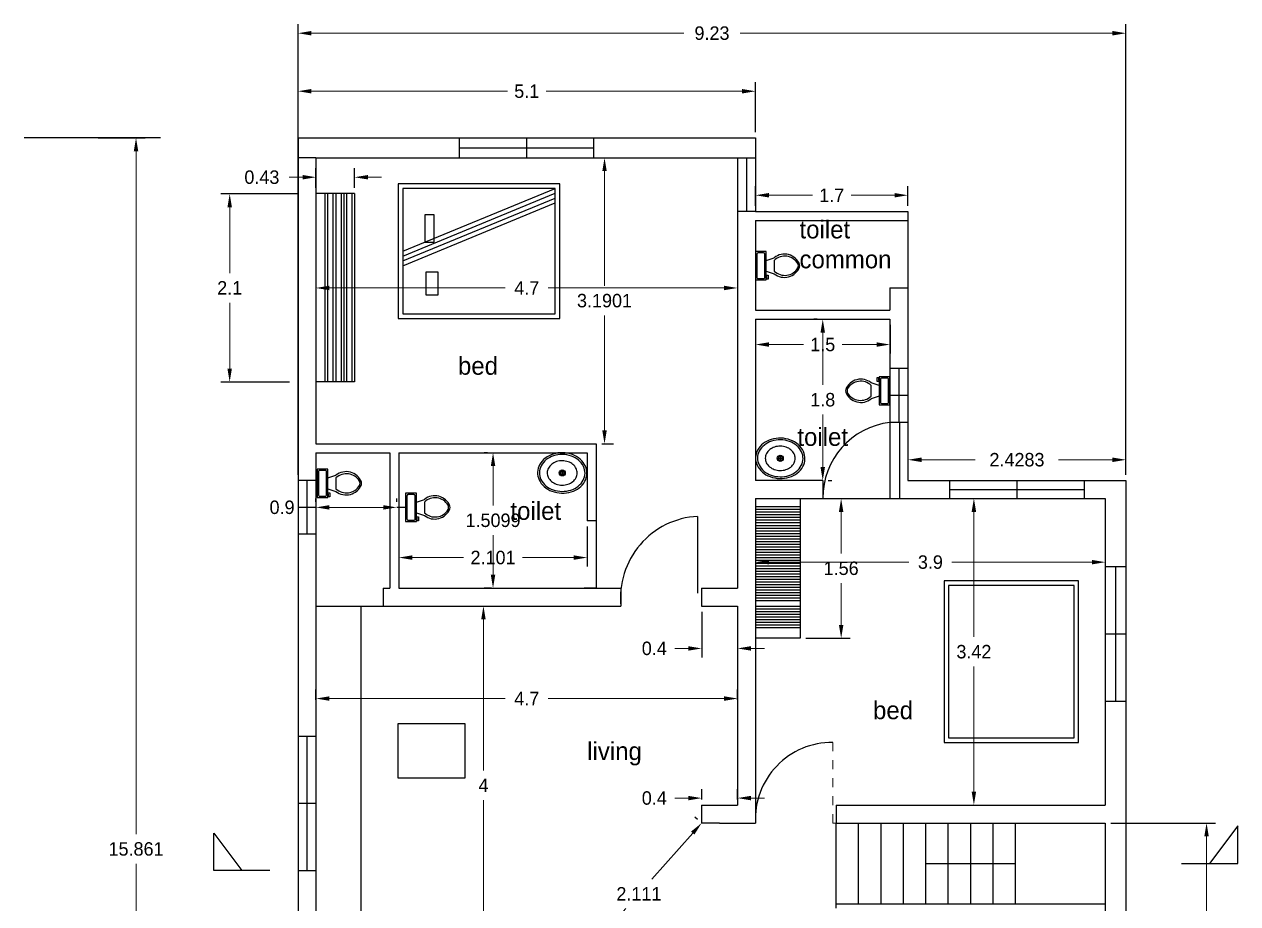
# Model space of a CAD drawing. Header units: inches. Extents: x -100 to 1476, y -184 to 112.
# Drawn here: x -61.65 to -48.12, y 29.27 to 39.07 of the extents above; entities that cross this region are included whole.
import ezdxf

# ---------------------------------------------------------------- set-up
doc = ezdxf.new("R2010")
doc.units = ezdxf.units.IN
doc.header["$MEASUREMENT"] = 0
doc.header["$PDMODE"] = 66
doc.linetypes.add('ACAD_ISO02W100', pattern=[15, 12, -3])
doc.dimstyles.get("Standard").update_dxf_attribs({"dimtxt": 0.15, "dimasz": 0.15, "dimexe": 0.1, "dimexo": 0.0625, "dimgap": 0.09, "dimtad": 0, "dimtih": 1, "dimtoh": 1, "dimdec": 4, "dimdsep": 46, "dimtxsty": 'Standard', "dimcen": 0.09, "dimadec": 0, "dimazin": 0, "dimtfac": 1, "dimtdec": 4, "dimtofl": 0, "dimtmove": 0, "dimatfit": 3, "dimfxl": 0, "dimtolj": 1, "dimtzin": 0, "dimlwd": 15, "dimarcsym": 0})

# ---------------------------------------------------------------- blocks, each defined once
blk = doc.blocks.new('*D247')
at = {"color": 0, "lineweight": -2, "transparency": 16777216}
for p, q in [((-53.501, 33.724), (-53.501, 32.976)), ((-49.601, 33.724), (-49.601, 32.976))]:
    blk.add_line(p, q, dxfattribs=at)
at = {"color": 0, "lineweight": 15, "transparency": 16777216}
for p, q in [((-53.351, 33.076), (-51.791, 33.076)), ((-49.751, 33.076), (-51.311, 33.076))]:
    blk.add_line(p, q, dxfattribs=at)
at = {"color": 0, "lineweight": 18, "transparency": 16777216}
for points in [[(-53.351, 33.101), (-53.351, 33.051), (-53.501, 33.076)], [(-49.751, 33.101), (-49.751, 33.051), (-49.601, 33.076)]]:
    blk.add_solid(points, dxfattribs=at)
at = {"layer": 'Defpoints', "color": 0, "lineweight": 18, "transparency": 16777216}
for p in [(-53.501, 33.787), (-49.601, 33.787), (-49.601, 33.076)]:
    blk.add_point(p, dxfattribs=at)
at = {"color": 0, "transparency": 16777216, "insert": (-51.551, 33.076), "char_height": 0.15, "attachment_point": 5}
blk.add_mtext('\\A1;3.9', dxfattribs=at)
blk = doc.blocks.new('*D248')
at = {"color": 0, "lineweight": -2, "transparency": 16777216}
for p, q in [((-51.489, 33.787), (-50.966, 33.787)), ((-51.489, 30.367), (-50.966, 30.367))]:
    blk.add_line(p, q, dxfattribs=at)
at = {"color": 0, "lineweight": 15, "transparency": 16777216}
for p, q in [((-51.066, 33.637), (-51.066, 32.242)), ((-51.066, 30.517), (-51.066, 31.912))]:
    blk.add_line(p, q, dxfattribs=at)
at = {"color": 0, "lineweight": 18, "transparency": 16777216}
for points in [[(-51.091, 33.637), (-51.041, 33.637), (-51.066, 33.787)], [(-51.091, 30.517), (-51.041, 30.517), (-51.066, 30.367)]]:
    blk.add_solid(points, dxfattribs=at)
at = {"layer": 'Defpoints', "color": 0, "lineweight": 18, "transparency": 16777216}
for p in [(-51.551, 33.787), (-51.551, 30.367), (-51.066, 30.367)]:
    blk.add_point(p, dxfattribs=at)
at = {"color": 0, "transparency": 16777216, "insert": (-51.066, 32.077), "char_height": 0.15, "attachment_point": 5}
blk.add_mtext('\\A1;3.42', dxfattribs=at)
blk = doc.blocks.new('*D249')
at = {"color": 0, "lineweight": -2, "transparency": 16777216}
for p, q in [((-56.639, 32.587), (-56.434, 32.587)), ((-56.639, 28.587), (-56.434, 28.587))]:
    blk.add_line(p, q, dxfattribs=at)
at = {"color": 0, "lineweight": 15, "transparency": 16777216}
for p, q in [((-56.534, 32.437), (-56.534, 30.752)), ((-56.534, 28.737), (-56.534, 30.422))]:
    blk.add_line(p, q, dxfattribs=at)
at = {"color": 0, "lineweight": 18, "transparency": 16777216}
for points in [[(-56.559, 32.437), (-56.509, 32.437), (-56.534, 32.587)], [(-56.559, 28.737), (-56.509, 28.737), (-56.534, 28.587)]]:
    blk.add_solid(points, dxfattribs=at)
at = {"layer": 'Defpoints', "color": 0, "lineweight": 18, "transparency": 16777216}
for p in [(-56.701, 32.587), (-56.701, 28.587), (-56.534, 28.587)]:
    blk.add_point(p, dxfattribs=at)
at = {"color": 0, "transparency": 16777216, "insert": (-56.534, 30.587), "char_height": 0.15, "attachment_point": 5}
blk.add_mtext('\\A1;4', dxfattribs=at)
blk = doc.blocks.new('*D257')
at = {"color": 0, "lineweight": -2, "transparency": 16777216}
for p, q in [((-60.831, 37.808), (-60.307, 37.808)), ((-60.47, 21.947), (-60.507, 21.947))]:
    blk.add_line(p, q, dxfattribs=at)
at = {"color": 0, "lineweight": 15, "transparency": 16777216}
for p, q in [((-60.407, 37.658), (-60.407, 30.042)), ((-60.407, 22.097), (-60.407, 29.712))]:
    blk.add_line(p, q, dxfattribs=at)
at = {"color": 0, "lineweight": 18, "transparency": 16777216}
for points in [[(-60.432, 37.658), (-60.382, 37.658), (-60.407, 37.808)], [(-60.432, 22.097), (-60.382, 22.097), (-60.407, 21.947)]]:
    blk.add_solid(points, dxfattribs=at)
at = {"layer": 'Defpoints', "color": 0, "lineweight": 18, "transparency": 16777216}
for p in [(-60.894, 37.808), (-60.407, 21.947), (-60.407, 21.947)]:
    blk.add_point(p, dxfattribs=at)
at = {"color": 0, "transparency": 16777216, "insert": (-60.407, 29.877), "char_height": 0.15, "attachment_point": 5}
blk.add_mtext('\\A1;15.861', dxfattribs=at)
blk = doc.blocks.new('*D259')
at = {"color": 0, "lineweight": -2, "transparency": 16777216}
for p, q in [((-58.401, 31.539), (-58.401, 31.655)), ((-53.701, 31.539), (-53.701, 31.655))]:
    blk.add_line(p, q, dxfattribs=at)
at = {"color": 0, "lineweight": 15, "transparency": 16777216}
for p, q in [((-58.251, 31.555), (-56.291, 31.555)), ((-53.851, 31.555), (-55.811, 31.555))]:
    blk.add_line(p, q, dxfattribs=at)
at = {"color": 0, "lineweight": 18, "transparency": 16777216}
for points in [[(-58.251, 31.58), (-58.251, 31.53), (-58.401, 31.555)], [(-53.851, 31.58), (-53.851, 31.53), (-53.701, 31.555)]]:
    blk.add_solid(points, dxfattribs=at)
at = {"layer": 'Defpoints', "color": 0, "lineweight": 18, "transparency": 16777216}
for p in [(-58.401, 31.555), (-58.401, 31.477), (-53.701, 31.477)]:
    blk.add_point(p, dxfattribs=at)
at = {"color": 0, "transparency": 16777216, "insert": (-56.051, 31.555), "char_height": 0.15, "attachment_point": 5}
blk.add_mtext('\\A1;4.7', dxfattribs=at)
blk = doc.blocks.new('*D242')
at = {"color": 0, "lineweight": -2, "transparency": 16777216}
for p, q in [((-60.831, 37.808), (-60.307, 37.808)), ((-60.47, 21.947), (-60.507, 21.947))]:
    blk.add_line(p, q, dxfattribs=at)
at = {"color": 0, "lineweight": 15, "transparency": 16777216}
for p, q in [((-60.407, 37.658), (-60.407, 30.042)), ((-60.407, 22.097), (-60.407, 29.712))]:
    blk.add_line(p, q, dxfattribs=at)
at = {"color": 0, "lineweight": 18, "transparency": 16777216}
for points in [[(-60.432, 37.658), (-60.382, 37.658), (-60.407, 37.808)], [(-60.432, 22.097), (-60.382, 22.097), (-60.407, 21.947)]]:
    blk.add_solid(points, dxfattribs=at)
at = {"layer": 'Defpoints', "color": 0, "lineweight": 18, "transparency": 16777216}
for p in [(-60.894, 37.808), (-60.407, 21.947), (-60.407, 21.947)]:
    blk.add_point(p, dxfattribs=at)
at = {"color": 0, "transparency": 16777216, "insert": (-60.407, 29.877), "char_height": 0.15, "attachment_point": 5}
blk.add_mtext('\\A1;15.861', dxfattribs=at)
blk = doc.blocks.new('*D268')
at = {"color": 0, "lineweight": -2, "transparency": 16777216}
for p, q in [((-58.601, 37.87), (-58.601, 38.428)), ((-53.501, 37.87), (-53.501, 38.428))]:
    blk.add_line(p, q, dxfattribs=at)
at = {"color": 0, "lineweight": 15, "transparency": 16777216}
for p, q in [((-58.451, 38.328), (-56.266, 38.328)), ((-53.651, 38.328), (-55.836, 38.328))]:
    blk.add_line(p, q, dxfattribs=at)
at = {"color": 0, "lineweight": 18, "transparency": 16777216}
for points in [[(-58.451, 38.353), (-58.451, 38.303), (-58.601, 38.328)], [(-53.651, 38.353), (-53.651, 38.303), (-53.501, 38.328)]]:
    blk.add_solid(points, dxfattribs=at)
at = {"layer": 'Defpoints', "color": 0, "lineweight": 18, "transparency": 16777216}
for p in [(-53.501, 38.328), (-58.601, 37.808), (-53.501, 37.808)]:
    blk.add_point(p, dxfattribs=at)
at = {"color": 0, "transparency": 16777216, "insert": (-56.051, 38.328), "char_height": 0.15, "attachment_point": 5}
blk.add_mtext('\\A1;5.1', dxfattribs=at)
blk = doc.blocks.new('*D269')
at = {"color": 0, "lineweight": -2, "transparency": 16777216}
for p, q in [((-53.501, 37.049), (-53.501, 37.268)), ((-51.801, 37.049), (-51.801, 37.268))]:
    blk.add_line(p, q, dxfattribs=at)
at = {"color": 0, "lineweight": 15, "transparency": 16777216}
for p, q in [((-53.351, 37.168), (-52.866, 37.168)), ((-51.951, 37.168), (-52.436, 37.168))]:
    blk.add_line(p, q, dxfattribs=at)
at = {"color": 0, "lineweight": 18, "transparency": 16777216}
for points in [[(-53.351, 37.193), (-53.351, 37.143), (-53.501, 37.168)], [(-51.951, 37.193), (-51.951, 37.143), (-51.801, 37.168)]]:
    blk.add_solid(points, dxfattribs=at)
at = {"layer": 'Defpoints', "color": 0, "lineweight": 18, "transparency": 16777216}
for p in [(-51.801, 37.168), (-53.501, 36.987), (-51.801, 36.987)]:
    blk.add_point(p, dxfattribs=at)
at = {"color": 0, "transparency": 16777216, "insert": (-52.651, 37.168), "char_height": 0.15, "attachment_point": 5}
blk.add_mtext('\\A1;1.7', dxfattribs=at)
blk = doc.blocks.new('*D270')
at = {"color": 0, "lineweight": -2, "transparency": 16777216}
for p, q in [((-51.8, 34.049), (-51.8, 34.318)), ((-49.371, 34.049), (-49.371, 34.318))]:
    blk.add_line(p, q, dxfattribs=at)
at = {"color": 0, "lineweight": 15, "transparency": 16777216}
for p, q in [((-51.65, 34.218), (-51.051, 34.218)), ((-49.521, 34.218), (-50.121, 34.218))]:
    blk.add_line(p, q, dxfattribs=at)
at = {"color": 0, "lineweight": 18, "transparency": 16777216}
for points in [[(-51.65, 34.243), (-51.65, 34.193), (-51.8, 34.218)], [(-49.521, 34.243), (-49.521, 34.193), (-49.371, 34.218)]]:
    blk.add_solid(points, dxfattribs=at)
at = {"layer": 'Defpoints', "color": 0, "lineweight": 18, "transparency": 16777216}
for p in [(-49.371, 34.218), (-51.8, 33.987), (-49.371, 33.987)]:
    blk.add_point(p, dxfattribs=at)
at = {"color": 0, "transparency": 16777216, "insert": (-50.586, 34.218), "char_height": 0.15, "attachment_point": 5}
blk.add_mtext('\\A1;2.4283', dxfattribs=at)
blk = doc.blocks.new('*D271')
at = {"color": 0, "lineweight": -2, "transparency": 16777216}
for p, q in [((-58.601, 34.049), (-58.601, 39.075)), ((-49.371, 34.049), (-49.371, 39.075))]:
    blk.add_line(p, q, dxfattribs=at)
at = {"color": 0, "lineweight": 15, "transparency": 16777216}
for p, q in [((-58.451, 38.975), (-54.301, 38.975)), ((-49.521, 38.975), (-53.671, 38.975))]:
    blk.add_line(p, q, dxfattribs=at)
at = {"color": 0, "lineweight": 18, "transparency": 16777216}
for points in [[(-58.451, 39), (-58.451, 38.95), (-58.601, 38.975)], [(-49.521, 39), (-49.521, 38.95), (-49.371, 38.975)]]:
    blk.add_solid(points, dxfattribs=at)
at = {"layer": 'Defpoints', "color": 0, "lineweight": 18, "transparency": 16777216}
for p in [(-58.601, 38.975), (-58.601, 33.987), (-49.371, 33.987)]:
    blk.add_point(p, dxfattribs=at)
at = {"color": 0, "transparency": 16777216, "insert": (-53.986, 38.975), "char_height": 0.15, "attachment_point": 5}
blk.add_mtext('\\A1;9.23', dxfattribs=at)
blk = doc.blocks.new('*D272')
at = {"color": 0, "lineweight": -2, "transparency": 16777216}
for p, q in [((-49.539, 30.167), (-48.372, 30.167)), ((-49.539, 26.367), (-48.372, 26.367))]:
    blk.add_line(p, q, dxfattribs=at)
at = {"color": 0, "lineweight": 15, "transparency": 16777216}
for p, q in [((-48.472, 30.017), (-48.472, 28.432)), ((-48.472, 26.517), (-48.472, 28.102))]:
    blk.add_line(p, q, dxfattribs=at)
at = {"color": 0, "lineweight": 18, "transparency": 16777216}
for points in [[(-48.497, 30.017), (-48.447, 30.017), (-48.472, 30.167)], [(-48.497, 26.517), (-48.447, 26.517), (-48.472, 26.367)]]:
    blk.add_solid(points, dxfattribs=at)
at = {"layer": 'Defpoints', "color": 0, "lineweight": 18, "transparency": 16777216}
for p in [(-49.601, 30.167), (-49.601, 26.367), (-48.472, 26.367)]:
    blk.add_point(p, dxfattribs=at)
at = {"color": 0, "transparency": 16777216, "insert": (-48.472, 28.267), "char_height": 0.15, "attachment_point": 5}
blk.add_mtext('\\A1;3.8', dxfattribs=at)
blk = doc.blocks.new('*D274')
at = {"color": 0, "lineweight": -2, "transparency": 16777216}
for p, q in [((-54.148, 30.208), (-54.176, 30.233)), ((-55.548, 28.628), (-55.576, 28.653))]:
    blk.add_line(p, q, dxfattribs=at)
at = {"color": 0, "lineweight": 15, "transparency": 16777216}
for p, q in [((-54.201, 30.054), (-54.655, 29.542)), ((-55.402, 28.699), (-54.948, 29.212))]:
    blk.add_line(p, q, dxfattribs=at)
at = {"color": 0, "lineweight": 18, "transparency": 16777216}
for points in [[(-54.22, 30.071), (-54.182, 30.038), (-54.101, 30.167)], [(-55.421, 28.716), (-55.383, 28.682), (-55.501, 28.587)]]:
    blk.add_solid(points, dxfattribs=at)
at = {"layer": 'Defpoints', "color": 0, "lineweight": 18, "transparency": 16777216}
for p in [(-54.101, 30.167), (-54.101, 30.167), (-55.501, 28.587)]:
    blk.add_point(p, dxfattribs=at)
at = {"color": 0, "transparency": 16777216, "insert": (-54.801, 29.377), "char_height": 0.15, "attachment_point": 5}
blk.add_mtext('\\A1;2.111', dxfattribs=at)
blk = doc.blocks.new('*D275')
at = {"color": 0, "lineweight": 15, "transparency": 16777216}
for p, q in [((-54.251, 30.445), (-54.401, 30.445)), ((-53.551, 30.445), (-53.401, 30.445))]:
    blk.add_line(p, q, dxfattribs=at)
at = {"color": 0, "lineweight": -2, "transparency": 16777216}
for p, q in [((-54.101, 30.429), (-54.101, 30.545)), ((-53.701, 30.429), (-53.701, 30.545))]:
    blk.add_line(p, q, dxfattribs=at)
at = {"color": 0, "lineweight": 18, "transparency": 16777216}
for points in [[(-54.251, 30.47), (-54.251, 30.42), (-54.101, 30.445)], [(-53.551, 30.47), (-53.551, 30.42), (-53.701, 30.445)]]:
    blk.add_solid(points, dxfattribs=at)
at = {"layer": 'Defpoints', "color": 0, "lineweight": 18, "transparency": 16777216}
for p in [(-54.101, 30.445), (-54.101, 30.367), (-53.701, 30.367)]:
    blk.add_point(p, dxfattribs=at)
at = {"color": 0, "transparency": 16777216, "insert": (-54.629, 30.445), "char_height": 0.15, "attachment_point": 5}
blk.add_mtext('\\A1;0.4', dxfattribs=at)
blk = doc.blocks.new('Sink - Oval top')
for p, q in [((-1, 0), (1, 0)), ((0, 1), (0, -1))]:
    blk.add_line(p, q)
at = {"linetype": 'Continuous'}
for points in [[(-12.23, 0.39, 0.117634), (-11.46, -3.36, 0.104469), (-8.88, -6.8, 0.090016), (-5.08, -9.07, 0.08192), (-0.32, -10.02, 0.08192), (4.49, -9.38, 0.090016), (8.42, -7.36, 0.104469), (11.22, -4.09, 0.117634), (12.23, -0.39, 0.117634), (11.46, 3.36, 0.104469), (8.88, 6.8, 0.090016), (5.08, 9.07, 0.08192), (0.32, 10.02, 0.08192), (-4.49, 9.38, 0.090016), (-8.42, 7.36, 0.104469), (-11.22, 4.09, 0.117634)], [(-11.29, 0.16, 0.118622), (-10.52, -3.25, 0.104678), (-8.07, -6.36, 0.089562), (-4.54, -8.37, 0.081185), (-0.13, -9.15, 0.081185), (4.3, -8.49, 0.089562), (7.89, -6.58, 0.104678), (10.42, -3.55, 0.118622), (11.29, -0.16, 0.118622), (10.52, 3.25, 0.104678), (8.07, 6.36, 0.089562), (4.54, 8.37, 0.081185), (0.13, 9.15, 0.081185), (-4.3, 8.49, 0.089562), (-7.89, 6.58, 0.104678), (-10.42, 3.55, 0.118622)], [(-7.42, 0.08, 0.118283), (-6.91, -2.17, 0.104607), (-5.29, -4.21, 0.089718), (-2.97, -5.53, 0.081436), (-0.07, -6.04, 0.081436), (2.84, -5.59, 0.089718), (5.2, -4.33, 0.104607), (6.86, -2.32, 0.118283), (7.42, -0.08, 0.118283), (6.91, 2.17, 0.104607), (5.29, 4.21, 0.089718), (2.97, 5.53, 0.081436), (0.07, 6.04, 0.081436), (-2.84, 5.59, 0.089718), (-5.2, 4.33, 0.104607), (-6.86, 2.32, 0.118283)]]:
    blk.add_lwpolyline(points, format="xyb", close=True, dxfattribs=at)
for radius in [1.5, 1]:
    blk.add_circle((0, 0), radius)
blk = doc.blocks.new('Toilet - top')
for p, q in [((-10, -8.5), (-8, -8.5)), ((-10, -9.5), (-10, -8.5)), ((-8, -8.5), (-8, -8)), ((-7, -8), (-7, -9.5)), ((-4, -8), (-6, -14)), ((4, -8), (6, -14)), ((9.5, -6), (9.5, -2)), ((-7, -9.5), (-10, -9.5)), ((4, -14), (-4, -14))]:
    blk.add_line(p, q)
blk.add_lwpolyline([(10.5, -8), (10.5, 0), (-10.5, 0), (-10.5, -8)], close=True)
for points in [[(-9.5, -2), (-9.5, -6)], [(8.5, -1), (-8.5, -1)], [(-8.5, -7), (8.5, -7)]]:
    blk.add_lwpolyline(points)
for centre, radius, start, end in [((-8.62, -1.88), 0.884, 81.8699, 188.1301), ((-8.62, -6.12), 0.884, 171.8699, 278.1301), ((8.62, -1.88), 0.884, 351.8699, 98.1301), ((8.62, -6.12), 0.884, 261.8699, 8.1301), ((3.52, -21.58), 12.17, 141.46911, 247.97143), ((4.2, -21.82), 11.33, 136.36773, 238.94682), ((-3.52, -21.58), 12.17, 292.02843, 38.53071), ((-4.2, -21.82), 11.33, 301.05301, 43.63209), ((0, -27.88), 4, 245.73182, 294.26817), ((0, -29), 4, 254.86053, 285.13947)]:
    blk.add_arc(centre, radius, start, end)
blk = doc.blocks.new('*D276')
at = {"color": 0, "lineweight": -2, "transparency": 16777216}
for p, q in [((-52.939, 33.787), (-52.446, 33.787)), ((-52.939, 32.227), (-52.446, 32.227))]:
    blk.add_line(p, q, dxfattribs=at)
at = {"color": 0, "lineweight": 15, "transparency": 16777216}
for p, q in [((-52.546, 33.637), (-52.546, 33.172)), ((-52.546, 32.377), (-52.546, 32.842))]:
    blk.add_line(p, q, dxfattribs=at)
at = {"color": 0, "lineweight": 18, "transparency": 16777216}
for points in [[(-52.571, 33.637), (-52.521, 33.637), (-52.546, 33.787)], [(-52.571, 32.377), (-52.521, 32.377), (-52.546, 32.227)]]:
    blk.add_solid(points, dxfattribs=at)
at = {"layer": 'Defpoints', "color": 0, "lineweight": 18, "transparency": 16777216}
for p in [(-53.001, 33.787), (-53.001, 32.227), (-52.546, 32.227)]:
    blk.add_point(p, dxfattribs=at)
at = {"color": 0, "transparency": 16777216, "insert": (-52.546, 33.007), "char_height": 0.15, "attachment_point": 5}
blk.add_mtext('\\A1;1.56', dxfattribs=at)
blk = doc.blocks.new('*D244')
at = {"color": 0, "lineweight": -2, "transparency": 16777216}
for p, q in [((-58.601, 37.185), (-59.463, 37.185)), ((-58.698, 35.085), (-59.463, 35.085))]:
    blk.add_line(p, q, dxfattribs=at)
at = {"color": 0, "lineweight": 15, "transparency": 16777216}
for p, q in [((-59.363, 37.035), (-59.363, 36.3)), ((-59.363, 35.235), (-59.363, 35.97))]:
    blk.add_line(p, q, dxfattribs=at)
at = {"color": 0, "lineweight": 18, "transparency": 16777216}
for points in [[(-59.388, 37.035), (-59.338, 37.035), (-59.363, 37.185)], [(-59.388, 35.235), (-59.338, 35.235), (-59.363, 35.085)]]:
    blk.add_solid(points, dxfattribs=at)
at = {"layer": 'Defpoints', "color": 0, "lineweight": 18, "transparency": 16777216}
for p in [(-58.539, 37.185), (-59.363, 35.085), (-58.636, 35.085)]:
    blk.add_point(p, dxfattribs=at)
at = {"color": 0, "transparency": 16777216, "insert": (-59.363, 36.135), "char_height": 0.15, "attachment_point": 5}
blk.add_mtext('\\A1;2.1', dxfattribs=at)
blk = doc.blocks.new('*D280')
at = {"color": 0, "lineweight": -2, "transparency": 16777216}
for p, q in [((-58.401, 37.524), (-58.401, 36.034)), ((-53.701, 37.524), (-53.701, 36.034))]:
    blk.add_line(p, q, dxfattribs=at)
at = {"color": 0, "lineweight": 15, "transparency": 16777216}
for p, q in [((-58.251, 36.134), (-56.291, 36.134)), ((-53.851, 36.134), (-55.811, 36.134))]:
    blk.add_line(p, q, dxfattribs=at)
at = {"color": 0, "lineweight": 18, "transparency": 16777216}
for points in [[(-58.251, 36.159), (-58.251, 36.109), (-58.401, 36.134)], [(-53.851, 36.159), (-53.851, 36.109), (-53.701, 36.134)]]:
    blk.add_solid(points, dxfattribs=at)
at = {"layer": 'Defpoints', "color": 0, "lineweight": 18, "transparency": 16777216}
for p in [(-58.401, 37.587), (-53.701, 37.587), (-53.701, 36.134)]:
    blk.add_point(p, dxfattribs=at)
at = {"color": 0, "transparency": 16777216, "insert": (-56.051, 36.134), "char_height": 0.15, "attachment_point": 5}
blk.add_mtext('\\A1;4.7', dxfattribs=at)
blk = doc.blocks.new('*D281')
at = {"color": 0, "lineweight": -2, "transparency": 16777216}
for p, q in [((-52.814, 35.787), (-52.851, 35.787)), ((-52.689, 33.987), (-52.651, 33.987))]:
    blk.add_line(p, q, dxfattribs=at)
at = {"color": 0, "lineweight": 15, "transparency": 16777216}
for p, q in [((-52.751, 35.637), (-52.751, 35.052)), ((-52.751, 34.137), (-52.751, 34.722))]:
    blk.add_line(p, q, dxfattribs=at)
at = {"color": 0, "lineweight": 18, "transparency": 16777216}
for points in [[(-52.776, 35.637), (-52.726, 35.637), (-52.751, 35.787)], [(-52.776, 34.137), (-52.726, 34.137), (-52.751, 33.987)]]:
    blk.add_solid(points, dxfattribs=at)
at = {"layer": 'Defpoints', "color": 0, "lineweight": 18, "transparency": 16777216}
for p in [(-52.751, 35.787), (-52.751, 35.787), (-52.751, 33.987)]:
    blk.add_point(p, dxfattribs=at)
at = {"color": 0, "transparency": 16777216, "insert": (-52.751, 34.887), "char_height": 0.15, "attachment_point": 5}
blk.add_mtext('\\A1;1.8', dxfattribs=at)
blk = doc.blocks.new('*D282')
at = {"color": 0, "lineweight": -2, "transparency": 16777216}
for p, q in [((-53.501, 35.724), (-53.501, 35.403)), ((-52.001, 35.724), (-52.001, 35.403))]:
    blk.add_line(p, q, dxfattribs=at)
at = {"color": 0, "lineweight": 15, "transparency": 16777216}
for p, q in [((-53.351, 35.503), (-52.966, 35.503)), ((-52.151, 35.503), (-52.536, 35.503))]:
    blk.add_line(p, q, dxfattribs=at)
at = {"color": 0, "lineweight": 18, "transparency": 16777216}
for points in [[(-53.351, 35.528), (-53.351, 35.478), (-53.501, 35.503)], [(-52.151, 35.528), (-52.151, 35.478), (-52.001, 35.503)]]:
    blk.add_solid(points, dxfattribs=at)
at = {"layer": 'Defpoints', "color": 0, "lineweight": 18, "transparency": 16777216}
for p in [(-53.501, 35.787), (-52.001, 35.787), (-53.501, 35.503)]:
    blk.add_point(p, dxfattribs=at)
at = {"color": 0, "transparency": 16777216, "insert": (-52.751, 35.503), "char_height": 0.15, "attachment_point": 5}
blk.add_mtext('\\A1;1.5', dxfattribs=at)
blk = doc.blocks.new('*D283')
at = {"color": 0, "lineweight": 15, "transparency": 16777216}
for p, q in [((-58.551, 37.369), (-58.701, 37.369)), ((-57.821, 37.369), (-57.671, 37.369))]:
    blk.add_line(p, q, dxfattribs=at)
at = {"color": 0, "lineweight": -2, "transparency": 16777216}
for p, q in [((-58.401, 37.249), (-58.401, 37.469)), ((-57.971, 37.249), (-57.971, 37.469))]:
    blk.add_line(p, q, dxfattribs=at)
at = {"color": 0, "lineweight": 18, "transparency": 16777216}
for points in [[(-58.551, 37.394), (-58.551, 37.344), (-58.401, 37.369)], [(-57.821, 37.394), (-57.821, 37.344), (-57.971, 37.369)]]:
    blk.add_solid(points, dxfattribs=at)
at = {"layer": 'Defpoints', "color": 0, "lineweight": 18, "transparency": 16777216}
for p in [(-58.401, 37.369), (-58.401, 37.187), (-57.971, 37.187)]:
    blk.add_point(p, dxfattribs=at)
at = {"color": 0, "transparency": 16777216, "insert": (-59.004, 37.369), "char_height": 0.15, "attachment_point": 5}
blk.add_mtext('\\A1;0.43', dxfattribs=at)
blk = doc.blocks.new('*D284')
at = {"color": 0, "lineweight": -2, "transparency": 16777216}
for p, q in [((-56.49, 34.297), (-56.527, 34.297)), ((-56.444, 32.787), (-56.527, 32.787))]:
    blk.add_line(p, q, dxfattribs=at)
at = {"color": 0, "lineweight": 15, "transparency": 16777216}
for p, q in [((-56.427, 34.147), (-56.427, 33.707)), ((-56.427, 32.937), (-56.427, 33.377))]:
    blk.add_line(p, q, dxfattribs=at)
at = {"color": 0, "lineweight": 18, "transparency": 16777216}
for points in [[(-56.452, 34.147), (-56.402, 34.147), (-56.427, 34.297)], [(-56.452, 32.937), (-56.402, 32.937), (-56.427, 32.787)]]:
    blk.add_solid(points, dxfattribs=at)
at = {"layer": 'Defpoints', "color": 0, "lineweight": 18, "transparency": 16777216}
for p in [(-56.427, 34.297), (-56.427, 34.297), (-56.382, 32.787)]:
    blk.add_point(p, dxfattribs=at)
at = {"color": 0, "transparency": 16777216, "insert": (-56.427, 33.542), "char_height": 0.15, "attachment_point": 5}
blk.add_mtext('\\A1;1.5099', dxfattribs=at)
blk = doc.blocks.new('*D285')
at = {"color": 0, "lineweight": 15, "transparency": 16777216}
for p, q in [((-58.401, 33.687), (-58.551, 33.687)), ((-57.651, 33.687), (-58.251, 33.687))]:
    blk.add_line(p, q, dxfattribs=at)
at = {"color": 0, "lineweight": -2, "transparency": 16777216}
for p, q in [((-58.401, 33.749), (-58.401, 33.787)), ((-57.501, 33.749), (-57.501, 33.787))]:
    blk.add_line(p, q, dxfattribs=at)
at = {"color": 0, "lineweight": 18, "transparency": 16777216}
for points in [[(-58.251, 33.712), (-58.251, 33.662), (-58.401, 33.687)], [(-57.651, 33.712), (-57.651, 33.662), (-57.501, 33.687)]]:
    blk.add_solid(points, dxfattribs=at)
at = {"layer": 'Defpoints', "color": 0, "lineweight": 18, "transparency": 16777216}
for p in [(-58.401, 33.687), (-58.401, 33.687), (-57.501, 33.687)]:
    blk.add_point(p, dxfattribs=at)
at = {"color": 0, "transparency": 16777216, "insert": (-58.779, 33.687), "char_height": 0.15, "attachment_point": 5}
blk.add_mtext('\\A1;0.9', dxfattribs=at)
blk = doc.blocks.new('*D287')
at = {"color": 0, "linetype": 'ByBlock', "lineweight": -2, "transparency": 16777216}
for p, q in [((-57.478, 33.474), (-57.478, 33.027)), ((-55.377, 33.474), (-55.377, 33.027))]:
    blk.add_line(p, q, dxfattribs=at)
at = {"color": 0, "linetype": 'ByBlock', "lineweight": 15, "transparency": 16777216}
for p, q in [((-57.328, 33.127), (-56.755, 33.127)), ((-55.527, 33.127), (-56.1, 33.127))]:
    blk.add_line(p, q, dxfattribs=at)
at = {"color": 0, "linetype": 'ByBlock', "lineweight": 18, "transparency": 16777216}
for points in [[(-57.328, 33.152), (-57.328, 33.102), (-57.478, 33.127)], [(-55.527, 33.152), (-55.527, 33.102), (-55.377, 33.127)]]:
    blk.add_solid(points, dxfattribs=at)
at = {"layer": 'Defpoints', "color": 0, "linetype": 'ByBlock', "lineweight": 18, "transparency": 16777216}
for p in [(-57.478, 33.537), (-55.377, 33.537), (-57.478, 33.127)]:
    blk.add_point(p, dxfattribs=at)
at = {"color": 0, "linetype": 'ByBlock', "transparency": 16777216, "insert": (-56.427, 33.127), "char_height": 0.15, "attachment_point": 5}
blk.add_mtext('\\A1;2.101', dxfattribs=at)
blk = doc.blocks.new('*D288')
at = {"color": 0, "linetype": 'ByBlock', "lineweight": -2, "transparency": 16777216}
for p, q in [((-55.214, 37.587), (-55.084, 37.587)), ((-55.214, 34.397), (-55.084, 34.397))]:
    blk.add_line(p, q, dxfattribs=at)
at = {"color": 0, "linetype": 'ByBlock', "lineweight": 15, "transparency": 16777216}
for p, q in [((-55.184, 37.437), (-55.184, 36.157)), ((-55.184, 34.547), (-55.184, 35.827))]:
    blk.add_line(p, q, dxfattribs=at)
at = {"color": 0, "linetype": 'ByBlock', "lineweight": 18, "transparency": 16777216}
for points in [[(-55.209, 37.437), (-55.159, 37.437), (-55.184, 37.587)], [(-55.209, 34.547), (-55.159, 34.547), (-55.184, 34.397)]]:
    blk.add_solid(points, dxfattribs=at)
at = {"layer": 'Defpoints', "color": 0, "linetype": 'ByBlock', "lineweight": 18, "transparency": 16777216}
for p in [(-55.277, 37.587), (-55.184, 37.587), (-55.277, 34.397)]:
    blk.add_point(p, dxfattribs=at)
at = {"color": 0, "linetype": 'ByBlock', "transparency": 16777216, "insert": (-55.184, 35.992), "char_height": 0.15, "attachment_point": 5}
blk.add_mtext('\\A1;3.1901', dxfattribs=at)
blk = doc.blocks.new('*D290')
at = {"color": 0, "linetype": 'ByBlock', "lineweight": -2, "transparency": 16777216}
for p, q in [((-54.101, 32.524), (-54.101, 32.014)), ((-53.701, 32.524), (-53.701, 32.014))]:
    blk.add_line(p, q, dxfattribs=at)
at = {"color": 0, "linetype": 'ByBlock', "lineweight": 15, "transparency": 16777216}
for p, q in [((-54.251, 32.114), (-54.401, 32.114)), ((-53.551, 32.114), (-53.401, 32.114))]:
    blk.add_line(p, q, dxfattribs=at)
at = {"color": 0, "linetype": 'ByBlock', "lineweight": 18, "transparency": 16777216}
for points in [[(-54.251, 32.139), (-54.251, 32.089), (-54.101, 32.114)], [(-53.551, 32.139), (-53.551, 32.089), (-53.701, 32.114)]]:
    blk.add_solid(points, dxfattribs=at)
at = {"layer": 'Defpoints', "color": 0, "linetype": 'ByBlock', "lineweight": 18, "transparency": 16777216}
for p in [(-54.101, 32.587), (-53.701, 32.587), (-54.101, 32.114)]:
    blk.add_point(p, dxfattribs=at)
at = {"color": 0, "linetype": 'ByBlock', "transparency": 16777216, "insert": (-54.629, 32.114), "char_height": 0.15, "attachment_point": 5}
blk.add_mtext('\\A1;0.4', dxfattribs=at)

msp = doc.modelspace()

# ---------------------------------------------------------------- linework, layer by layer
for p, q in [((-60.13393, 37.80771), (-61.65315, 37.80771)), ((-58.60137, 37.80771), (-53.50137, 37.80771)), ((-58.60137, 37.80771), (-58.60137, 23.76671)), ((-56.80137, 37.58671), (-56.80137, 37.80771)), ((-56.05137, 37.58671), (-56.05137, 37.80771)), ((-55.30137, 37.58671), (-55.30137, 37.80771)), ((-53.50137, 37.80771), (-53.50137, 36.98671)), ((-56.80137, 37.69721), (-55.30137, 37.69721)), ((-58.40137, 37.58671), (-58.60137, 37.58671)), ((-58.40137, 37.58671), (-53.70137, 37.58671)), ((-58.40137, 37.58671), (-58.40137, 34.39663)), ((-57.90137, 37.58671), (-57.64946, 37.58671)), ((-54.20137, 37.58671), (-53.70137, 37.58671)), ((-53.70137, 37.58671), (-53.70137, 32.78671)), ((-53.70137, 37.58671), (-53.50137, 37.58671)), ((-53.60137, 37.58671), (-53.60137, 36.98671)), ((-53.50137, 37.58671), (-53.50137, 36.98671)), ((-57.43402, 36.54407), (-55.73402, 37.24407)), ((-57.97137, 37.18671), (-58.40137, 37.18671)), ((-58.30137, 37.18671), (-58.30137, 35.08671)), ((-58.27137, 37.18671), (-58.27137, 35.08671)), ((-58.21137, 37.18671), (-58.21137, 35.08671)), ((-58.18137, 37.18671), (-58.18137, 35.08671)), ((-58.18137, 37.18671), (-58.18137, 35.08671)), ((-58.12137, 37.18671), (-58.12137, 35.08671)), ((-58.09137, 37.18671), (-58.09137, 35.08671)), ((-58.06137, 37.18671), (-58.06137, 35.08671)), ((-58.00137, 37.18671), (-58.00137, 35.08671)), ((-57.97137, 37.18671), (-57.97137, 35.08671)), ((-57.43402, 36.49), (-55.73402, 37.19)), ((-57.43402, 36.43592), (-55.73402, 37.13592)), ((-57.43402, 36.38185), (-55.73402, 37.08185)), ((-53.50137, 36.98671), (-53.70137, 36.98671)), ((-53.50137, 36.98671), (-51.80137, 36.98671)), ((-51.80137, 36.98671), (-51.80137, 33.98671)), ((-53.50137, 36.88671), (-53.50137, 35.88671)), ((-53.50137, 36.88671), (-53.50137, 35.88671)), ((-53.50137, 36.88671), (-52.00137, 36.88671)), ((-52.00137, 36.88671), (-51.80137, 36.88671)), ((-52.00137, 36.13671), (-52.00137, 35.88671)), ((-52.00137, 36.13671), (-51.80137, 36.13671)), ((-53.50137, 35.88671), (-52.00137, 35.88671)), ((-53.50137, 35.78671), (-53.50137, 33.98671)), ((-53.50137, 35.78671), (-53.50137, 33.98671)), ((-53.50137, 35.78671), (-52.00137, 35.78671)), ((-52.00137, 35.78671), (-52.00137, 33.98671)), ((-51.80137, 35.23414), (-52.00137, 35.23414)), ((-51.90137, 35.23414), (-51.90137, 34.63414)), ((-57.97137, 35.08671), (-58.40137, 35.08671)), ((-51.80137, 34.93414), (-52.00137, 34.93414)), ((-51.80137, 34.63414), (-52.00137, 34.63414)), ((-51.89453, 34.63414), (-51.89453, 33.78671)), ((-58.40137, 34.39663), (-55.27695, 34.39663)), ((-57.97791, 34.39663), (-57.97791, 34.39663)), ((-55.27695, 34.39663), (-55.27695, 32.78671)), ((-58.40137, 34.29663), (-57.57791, 34.29663)), ((-58.40137, 34.29663), (-58.40137, 32.78671)), ((-57.97791, 34.29663), (-57.97791, 34.29663)), ((-57.57791, 34.29663), (-57.57791, 32.78671)), ((-57.57791, 34.29663), (-57.57791, 33.53863)), ((-57.47791, 34.29663), (-55.37695, 34.29663)), ((-57.47791, 34.29663), (-57.47791, 32.78671)), ((-55.37695, 34.29663), (-55.37695, 33.53671)), ((-58.40137, 33.98671), (-58.60137, 33.98671)), ((-58.50137, 33.98671), (-58.50137, 33.38671)), ((-53.50137, 33.98671), (-53.50137, 33.98671)), ((-52.75137, 33.98671), (-53.50137, 33.98671)), ((-52.75137, 33.98671), (-52.75137, 33.78671)), ((-52.75137, 33.98671), (-52.75137, 33.78671)), ((-52.00137, 33.98671), (-52.00137, 33.78671)), ((-51.80137, 33.98671), (-49.37137, 33.98671)), ((-51.33637, 33.98671), (-51.33637, 33.78671)), ((-50.58637, 33.98671), (-50.58637, 33.78671)), ((-49.83637, 33.98671), (-49.83637, 33.78671)), ((-49.37137, 33.98671), (-49.37137, 21.94671)), ((-51.33637, 33.88671), (-49.83637, 33.88671)), ((-58.40137, 33.68671), (-58.60137, 33.68671)), ((-57.40137, 33.68671), (-57.50137, 33.68671)), ((-53.50137, 33.78671), (-53.50137, 30.36671)), ((-53.50137, 33.78671), (-49.60137, 33.78671)), ((-53.50137, 33.69671), (-53.00137, 33.69671)), ((-53.00137, 33.78671), (-53.00137, 32.58671)), ((-49.60137, 33.78671), (-49.60137, 30.36671)), ((-54.14562, 33.58673), (-54.14562, 32.72989)), ((-53.50137, 33.66671), (-53.00137, 33.66671)), ((-53.50137, 33.66671), (-53.00137, 33.66671)), ((-53.50137, 33.63671), (-53.00137, 33.63671)), ((-53.50137, 33.60671), (-53.00137, 33.60671)), ((-53.50137, 33.57671), (-53.00137, 33.57671)), ((-53.50137, 33.57671), (-53.00137, 33.57671)), ((-53.50137, 33.54671), (-53.00137, 33.54671)), ((-53.50137, 33.51671), (-53.00137, 33.51671)), ((-53.50137, 33.48671), (-53.00137, 33.48671)), ((-53.50137, 33.48671), (-53.00137, 33.48671)), ((-53.50137, 33.45671), (-53.00137, 33.45671)), ((-53.50137, 33.42671), (-53.00137, 33.42671)), ((-58.40137, 33.38671), (-58.60137, 33.38671)), ((-53.50137, 33.39671), (-53.00137, 33.39671)), ((-53.50137, 33.39671), (-53.00137, 33.39671)), ((-53.50137, 33.36671), (-53.00137, 33.36671)), ((-53.50137, 33.33671), (-53.00137, 33.33671)), ((-53.50137, 33.30671), (-53.00137, 33.30671)), ((-53.50137, 33.30671), (-53.00137, 33.30671)), ((-53.50137, 33.27671), (-53.00137, 33.27671)), ((-53.50137, 33.24671), (-53.00137, 33.24671)), ((-53.50137, 33.21671), (-53.00137, 33.21671)), ((-53.50137, 33.18671), (-53.00137, 33.18671)), ((-53.50137, 33.15671), (-53.00137, 33.15671)), ((-53.50137, 33.12671), (-53.00137, 33.12671)), ((-53.50137, 33.09671), (-53.00137, 33.09671)), ((-53.50137, 33.09671), (-53.00137, 33.09671)), ((-53.50137, 33.06671), (-53.00137, 33.06671)), ((-53.50137, 33.03671), (-53.00137, 33.03671)), ((-49.60137, 33.02602), (-49.37137, 33.02602)), ((-49.48637, 33.02602), (-49.48637, 31.52602)), ((-53.50137, 33.00671), (-53.00137, 33.00671)), ((-53.50137, 33.00671), (-53.00137, 33.00671)), ((-53.50137, 32.97671), (-53.00137, 32.97671)), ((-53.50137, 32.94671), (-53.00137, 32.94671)), ((-53.50137, 32.91671), (-53.00137, 32.91671)), ((-53.50137, 32.91671), (-53.00137, 32.91671)), ((-53.50137, 32.88671), (-53.00137, 32.88671)), ((-58.40137, 32.78671), (-58.40137, 32.58671)), ((-57.65137, 32.78671), (-57.57791, 32.78671)), ((-57.65137, 32.78671), (-57.65137, 32.58671)), ((-57.47791, 32.78671), (-55.00057, 32.78671)), ((-55.31042, 32.78671), (-55.41042, 32.78671)), ((-55.27695, 32.78671), (-55.00137, 32.78671)), ((-55.00137, 32.78671), (-55.00137, 32.58671)), ((-54.10137, 32.78671), (-53.70137, 32.78671)), ((-54.10137, 32.78671), (-54.10137, 32.58671)), ((-54.10137, 32.78671), (-54.10137, 32.58671)), ((-53.50137, 32.85671), (-53.00137, 32.85671)), ((-53.50137, 32.82671), (-53.00137, 32.82671)), ((-53.50137, 32.82671), (-53.00137, 32.82671)), ((-53.50137, 32.79671), (-53.00137, 32.79671)), ((-53.50137, 32.76671), (-53.00137, 32.76671)), ((-53.50137, 32.73671), (-53.00137, 32.73671)), ((-53.50137, 32.73671), (-53.00137, 32.73671)), ((-53.50137, 32.70671), (-53.00137, 32.70671)), ((-53.50137, 32.67671), (-53.00137, 32.67671)), ((-53.50137, 32.64671), (-53.00137, 32.64671)), ((-58.40137, 32.58671), (-55.00137, 32.58671)), ((-58.40137, 32.58671), (-58.40137, 28.58671)), ((-57.90137, 32.58671), (-57.90137, 28.58671)), ((-54.10137, 32.58671), (-53.70137, 32.58671)), ((-53.70137, 32.58671), (-53.70137, 30.36671)), ((-53.50137, 32.58671), (-53.00137, 32.58671)), ((-53.50137, 32.55671), (-53.00137, 32.55671)), ((-53.50137, 32.52671), (-53.00137, 32.52671)), ((-53.50137, 32.49671), (-53.00137, 32.49671)), ((-53.50137, 32.49671), (-53.00137, 32.49671)), ((-53.00137, 32.58671), (-53.00137, 32.22671)), ((-53.50137, 32.46671), (-53.00137, 32.46671)), ((-53.50137, 32.43671), (-53.00137, 32.43671)), ((-53.50137, 32.40671), (-53.00137, 32.40671)), ((-53.50137, 32.40671), (-53.00137, 32.40671)), ((-53.50137, 32.37671), (-53.00137, 32.37671)), ((-53.50137, 32.34671), (-53.00137, 32.34671)), ((-53.00137, 32.22671), (-53.50137, 32.22671)), ((-49.60137, 32.27602), (-49.37137, 32.27602)), ((-49.60137, 31.52602), (-49.37137, 31.52602)), ((-58.60137, 31.13721), (-58.40137, 31.13721)), ((-58.60137, 31.13721), (-58.40137, 31.13721)), ((-58.50137, 31.13721), (-58.50137, 30.38721)), ((-58.60137, 30.38721), (-58.40137, 30.38721)), ((-58.50137, 30.38721), (-58.50137, 29.63721)), ((-54.10137, 30.36671), (-54.10137, 30.16671)), ((-54.10137, 30.36671), (-53.70137, 30.36671)), ((-54.10137, 30.36671), (-54.10137, 30.16671)), ((-54.10137, 30.36671), (-54.10137, 30.16671)), ((-53.50137, 30.36671), (-53.50137, 30.16671)), ((-52.60137, 30.36671), (-49.60137, 30.36671)), ((-52.60137, 30.36671), (-52.60137, 30.16671)), ((-53.90137, 30.16671), (-54.10137, 30.16671)), ((-53.90137, 30.16671), (-53.50137, 30.16671)), ((-52.60137, 30.16671), (-49.60137, 30.16671)), ((-52.60137, 29.21671), (-52.60137, 30.16671)), ((-52.35137, 29.26671), (-52.35137, 30.16671)), ((-52.10137, 29.26671), (-52.10137, 30.16671)), ((-51.85137, 29.26671), (-51.85137, 30.16671)), ((-51.60137, 29.26671), (-51.60137, 30.16671)), ((-51.35137, 29.26671), (-51.35137, 30.16671)), ((-51.10137, 29.26671), (-51.10137, 30.16671)), ((-51.10137, 29.26671), (-51.10137, 30.16671)), ((-51.10137, 29.26671), (-51.10137, 30.16671)), ((-50.85137, 29.26671), (-50.85137, 30.16671)), ((-50.60137, 29.26671), (-50.60137, 30.16671)), ((-49.60137, 30.16671), (-49.60137, 26.36671)), ((-58.60137, 29.63721), (-58.40137, 29.63721)), ((-51.60137, 29.71671), (-50.60137, 29.71671)), ((-52.60137, 29.26671), (-49.60137, 29.26671))]:
    msp.add_line(p, q)
at = {"color": 0, "linetype": 'ByBlock'}
for p, q in [((-57.47791, 34.29663), (-57.47791, 34.29663)), ((-55.27695, 33.53671), (-55.37695, 33.53671)), ((-55.27695, 32.78671), (-55.36042, 32.78671)), ((-59.54152, 29.63721), (-59.54152, 30.05545)), ((-59.54152, 30.05545), (-59.22804, 29.63721)), ((-48.12457, 30.13495), (-48.43804, 29.71671)), ((-48.12457, 29.71671), (-48.12457, 30.13495)), ((-58.91456, 29.63721), (-59.54152, 29.63721)), ((-48.75152, 29.71671), (-48.12457, 29.71671))]:
    msp.add_line(p, q, dxfattribs=at)
at = {"color": 0, "linetype": 'ACAD_ISO02W100', "lineweight": 20, "ltscale": 0.0008}
for p, q in [((-52.6394, 31.06671), (-52.6394, 30.16671)), ((-52.6394, 30.16671), (-52.60137, 30.16671))]:
    msp.add_line(p, q, dxfattribs=at)
for points in [[(-57.48402, 35.79407), (-55.68402, 35.79407), (-55.68402, 37.29407), (-57.48402, 37.29407)], [(-57.48402, 35.79407), (-55.68402, 35.79407), (-55.68402, 37.29407), (-57.48402, 37.29407)], [(-57.43402, 35.84407), (-55.73402, 35.84407), (-55.73402, 37.24407), (-57.43402, 37.24407)], [(-57.08412, 36.94885), (-57.18722, 36.94885), (-57.18722, 36.64569), (-57.08412, 36.64569)], [(-57.03756, 36.30951), (-57.17769, 36.30951), (-57.17769, 36.05875), (-57.03756, 36.05875)], [(-51.39852, 32.86649), (-51.39852, 31.06649), (-49.89852, 31.06649), (-49.89852, 32.86649)], [(-51.39852, 32.86649), (-51.39852, 31.06649), (-49.89852, 31.06649), (-49.89852, 32.86649)], [(-51.34852, 32.81649), (-51.34852, 31.11649), (-49.94852, 31.11649), (-49.94852, 32.81649)], [(-57.48946, 30.67139), (-56.73946, 30.67139), (-56.73946, 31.27139), (-57.48946, 31.27139)]]:
    msp.add_lwpolyline(points, close=True)
for centre, radius, start, end in [((-51.90034, 33.78912), 0.85103, 96.817837, 180.162842), ((-54.14562, 32.72989), 0.85684, 176.198021, 182.888919), ((-52.64562, 30.20989), 0.85684, 89.583891, 182.888919)]:
    msp.add_arc(centre, radius, start, end)
at = {"color": 0, "linetype": 'ByBlock'}
msp.add_arc((-54.09808, 32.67989), 0.90808, 93.000949, 185.889868, dxfattribs=at)

# ---------------------------------------------------------------- block references
for p, xscale, yscale, zscale, rotation in [((-53.50137, 36.3817), 0.01500000000000057, 0.01500000000000057, 0.01500000000000057, 90), ((-52.00137, 34.98713), 0.01499999999999702, 0.01499999999999702, 0.01499999999999702, 270), ((-58.38791, 33.95565), 0.01500000000000057, 0.01500000000000057, 0.01500000000000057, 90), ((-57.40137, 33.68671), 0.01500000000000057, 0.01500000000000057, 0.01500000000000057, 90)]:
    msp.add_blockref('Toilet - top', p, dxfattribs=dict(xscale=xscale, yscale=yscale, zscale=zscale, rotation=rotation))
at = {"xscale": 0.02250000000000085, "yscale": 0.02250000000000085, "zscale": 0.02250000000000085}
for p in [(-53.22472, 34.23421), (-55.65567, 34.07128)]:
    msp.add_blockref('Sink - Oval top', p, dxfattribs=at)

# ---------------------------------------------------------------- texts
at = {"char_height": 0.2, "width": 3.5819957, "attachment_point": 1}
for s, insert in [('{\\fVani|b0|i0|c0|p34;toilet\\Pcommon}', (-53.01024, 36.88671)), ('{\\fVani|b0|i0|c0|p34;bed}', (-56.81783, 35.36611)), ('{\\fVani|b0|i0|c0|p34;toilet}', (-53.03402, 34.57309)), ('{\\fVani|b0|i0|c0|p34;toilet}', (-56.23285, 33.74802)), ('{\\fVani|b0|i0|c0|p34;bed}', (-52.19032, 31.52469)), ('{\\fVani|b0|i0|c0|p34;living}', (-55.37709, 31.06869))]:
    msp.add_mtext(s, dxfattribs=dict(at, insert=insert))

# ---------------------------------------------------------------- dimensions: what is measured, and where the dimension line sits
for base, p1, p2, picture, middle in [((-58.60137, 38.97496), (-49.37137, 33.98671), (-58.60137, 33.98671), '*D271', (-53.98637, 38.97496)), ((-53.50137, 38.32763), (-58.60137, 37.80771), (-53.50137, 37.80771), '*D268', (-56.05137, 38.32763)), ((-51.80137, 37.16818), (-53.50137, 36.98671), (-51.80137, 36.98671), '*D269', (-52.65137, 37.16818)), ((-49.37137, 34.21812), (-51.79968, 33.98671), (-49.37137, 33.98671), '*D270', (-50.58552, 34.21812)), ((-49.60137, 33.07568), (-53.50137, 33.78671), (-49.60137, 33.78671), '*D247', (-51.55137, 33.07568)), ((-58.40137, 31.55513), (-53.70137, 31.47671), (-58.40137, 31.47671), '*D259', (-56.05137, 31.55513)), ((-54.10137, 30.44501), (-53.70137, 30.36671), (-54.10137, 30.36671), '*D275', (-54.62887, 30.44501))]:
    dim = msp.add_linear_dim(base=base, p1=p1, p2=p2, dimstyle='Standard')
    dim.commit()
    dim.dimension.update_dxf_attribs({"geometry": picture, "text_midpoint": middle})
for base, p1, p2, picture, middle in [((-60.40725, 21.94671), (-60.89354, 37.80771), (-60.40725, 21.94671), '*D257', (-60.40725, 29.87721)), ((-60.40725, 21.94671), (-60.89354, 37.80771), (-60.40725, 21.94671), '*D242', (-60.40725, 29.87721)), ((-59.36297, 35.08542), (-58.53887, 37.18542), (-58.63554, 35.08542), '*D244', (-59.36297, 36.13542)), ((-52.54578, 32.22671), (-53.00137, 33.78671), (-53.00137, 32.22671), '*D276', (-52.54578, 33.00671)), ((-51.06606, 30.36671), (-51.55137, 33.78671), (-51.55137, 30.36671), '*D248', (-51.06606, 32.07671)), ((-56.53398, 28.58671), (-56.70137, 32.58671), (-56.70137, 28.58671), '*D249', (-56.53398, 30.58671)), ((-48.47162, 26.36671), (-49.60137, 30.16671), (-49.60137, 26.36671), '*D272', (-48.47162, 28.26671))]:
    dim = msp.add_linear_dim(base=base, p1=p1, p2=p2, angle=90, dimstyle='Standard')
    dim.commit()
    dim.dimension.update_dxf_attribs({"geometry": picture, "text_midpoint": middle})
at = {"color": 0}
for base, p1, p2, picture, middle in [((-53.70137, 36.13423), (-58.40137, 37.58671), (-53.70137, 37.58671), '*D280', (-56.05137, 36.13423)), ((-58.40137, 37.36872), (-57.97137, 37.18671), (-58.40137, 37.18671), '*D283', (-59.00387, 37.36872)), ((-53.50137, 35.50258), (-52.00137, 35.78671), (-53.50137, 35.78671), '*D282', (-52.75137, 35.50258)), ((-58.40137, 33.68671), (-57.50137, 33.68671), (-58.40137, 33.68671), '*D285', (-58.77887, 33.68671))]:
    dim = msp.add_linear_dim(base=base, p1=p1, p2=p2, dimstyle='Standard', dxfattribs=at)
    dim.commit()
    dim.dimension.update_dxf_attribs({"geometry": picture, "text_midpoint": middle})
at = {"color": 0, "linetype": 'ByBlock'}
dim = msp.add_linear_dim(base=(-55.18371, 37.58671), p1=(-55.27695, 34.39663), p2=(-55.27695, 37.58671), angle=90, dimstyle='Standard', dxfattribs=at)
dim.commit()
dim.dimension.update_dxf_attribs({"geometry": '*D288', "text_midpoint": (-55.18371, 35.99167)})
at = {"color": 0}
for base, p1, p2, picture, middle in [((-52.75137, 35.78671), (-52.75137, 33.98671), (-52.75137, 35.78671), '*D281', (-52.75137, 34.88671)), ((-56.42743, 34.29663), (-56.38182, 32.78671), (-56.42743, 34.29663), '*D284', (-56.42743, 33.54167))]:
    dim = msp.add_linear_dim(base=base, p1=p1, p2=p2, angle=90, dimstyle='Standard', dxfattribs=at)
    dim.commit()
    dim.dimension.update_dxf_attribs({"geometry": picture, "text_midpoint": middle})
at = {"color": 0, "linetype": 'ByBlock'}
for base, p1, p2, picture, middle in [((-57.47791, 33.12719), (-55.37695, 33.53671), (-57.47791, 33.53671), '*D287', (-56.42743, 33.12719)), ((-54.10137, 32.11405), (-53.70137, 32.58671), (-54.10137, 32.58671), '*D290', (-54.62887, 32.11405))]:
    dim = msp.add_linear_dim(base=base, p1=p1, p2=p2, dimstyle='Standard', dxfattribs=at)
    dim.commit()
    dim.dimension.update_dxf_attribs({"geometry": picture, "text_midpoint": middle})
dim = msp.add_aligned_dim(p1=(-55.50137, 28.58671), p2=(-54.10137, 30.16671), distance=0, dimstyle='Standard')
dim.commit()
dim.dimension.update_dxf_attribs({"geometry": '*D274', "text_midpoint": (-54.80137, 29.37671)})

doc.saveas('drawing.dxf')
